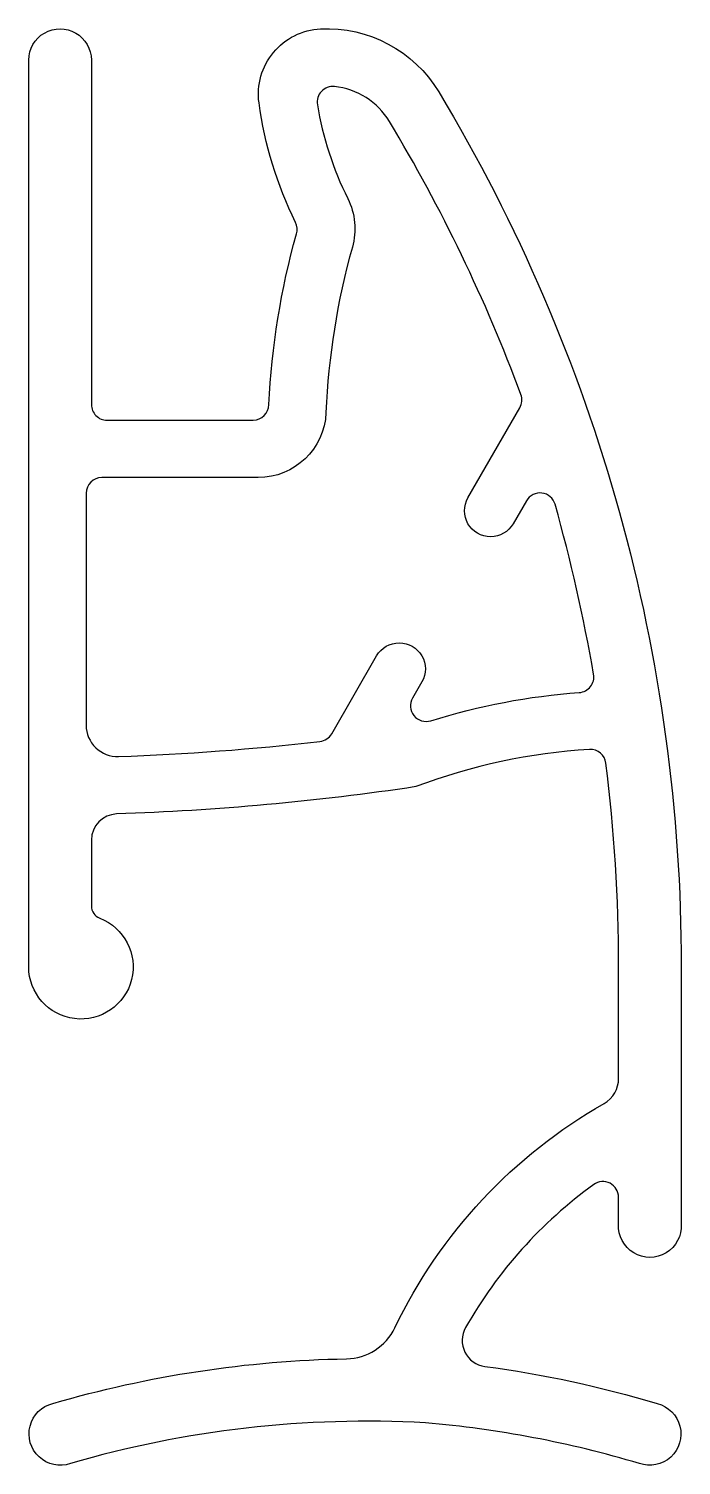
# Model space of a CAD drawing. Extents: x 139 to 151.5, y 205.1 to 232.7.
import ezdxf

# ---------------------------------------------------------------- set-up
doc = ezdxf.new("R2010")
doc.units = 0
doc.header["$LTSCALE"] = 15
doc.layers.get('0').update_dxf_attribs({"linetype": 'CONTINUOUS'})

msp = doc.modelspace()

# ---------------------------------------------------------------- linework, layer by layer
at = {"color": 0, "linetype": 'CONTINUOUS'}
msp.add_lwpolyline([(138.954, 232.067, -1.000005), (140.154, 232.067), (140.154, 225.467, 0.414216), (140.454, 225.167), (143.254, 225.167, 0.414211), (143.554, 225.467, -0.05536), (144.082, 228.736, 0.191806), (144.065, 228.957, -0.080308), (143.366, 231.247, -0.439965), (144.543, 232.665, -0.2764), (146.808, 231.457, -0.136151), (151.454, 214.712), (151.454, 209.761, -1.059813), (150.254, 209.761), (150.254, 210.277, 0.612105), (149.778, 210.52, 0.10761), (147.323, 207.778, 0.531165), (147.692, 207.036, -0.039458), (150.996, 206.323, -1.042719), (150.652, 205.174, 0.051631), (146.554, 205.954, 0.085138), (139.752, 205.173, -1.04262), (139.416, 206.325, -0.066621), (145.042, 207.181, 0.283489), (145.969, 207.777, -0.152572), (149.976, 212.073, 0.273478), (150.254, 212.559), (150.254, 214.71, 0.031131), (150.012, 218.596, 0.39599), (149.696, 218.858, 0.07495), (146.373, 218.145, -0.028764), (140.637, 217.621, 0.404375), (140.154, 217.121), (140.154, 215.858, 0.310029), (140.314, 215.625, -1.898672), (138.954, 214.692)], format="xyb", close=True, dxfattribs=at)
at = {"color": 0, "linetype": 'BYBLOCK'}
msp.add_lwpolyline([(145.154, 228.483, 0.057957), (144.648, 225.312, -0.401831), (143.349, 224.067), (140.354, 224.067, 0.414211), (140.054, 223.767), (140.054, 219.322, 0.424576), (140.675, 218.722, 0.019746), (144.533, 219.011, 0.237625), (144.759, 219.159), (145.619, 220.651, -1.000122), (146.485, 220.151), (146.308, 219.843, 0.683476), (146.657, 219.407, -0.058117), (149.502, 219.948, 0.443754), (149.776, 220.298, 0.025705), (149.038, 223.555, 0.663709), (148.489, 223.624), (148.234, 223.183, -1.000263), (147.369, 223.682), (148.362, 225.404, 0.223488), (148.384, 225.659, 0.046321), (145.865, 230.89, 0.235708), (144.81, 231.561, 0.49533), (144.483, 231.213, 0.074258), (145.066, 229.414, -0.186041)], format="xyb", close=True, dxfattribs=at)

doc.saveas('drawing.dxf')
